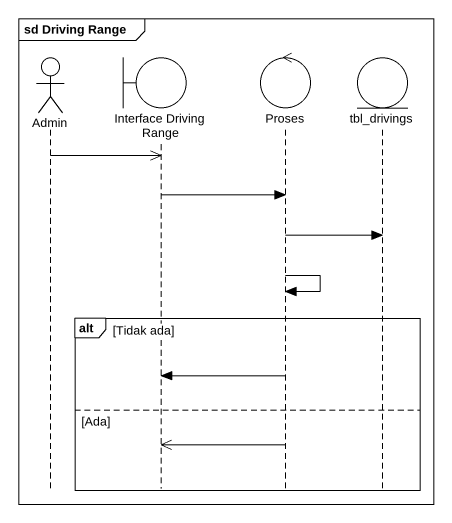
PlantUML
@startuml
mainframe sd Driving Range
hide footbox
actor Admin
boundary "Interface Driving Range" as Interface_Driving_Range
control Proses
entity tbl_drivings

Admin ->> Interface_Driving_Range
Interface_Driving_Range -> Proses
Proses -> tbl_drivings
Proses -> Proses
alt Tidak ada
  Proses -> Interface_Driving_Range
else Ada
  Proses ->> Interface_Driving_Range
end
@enduml
